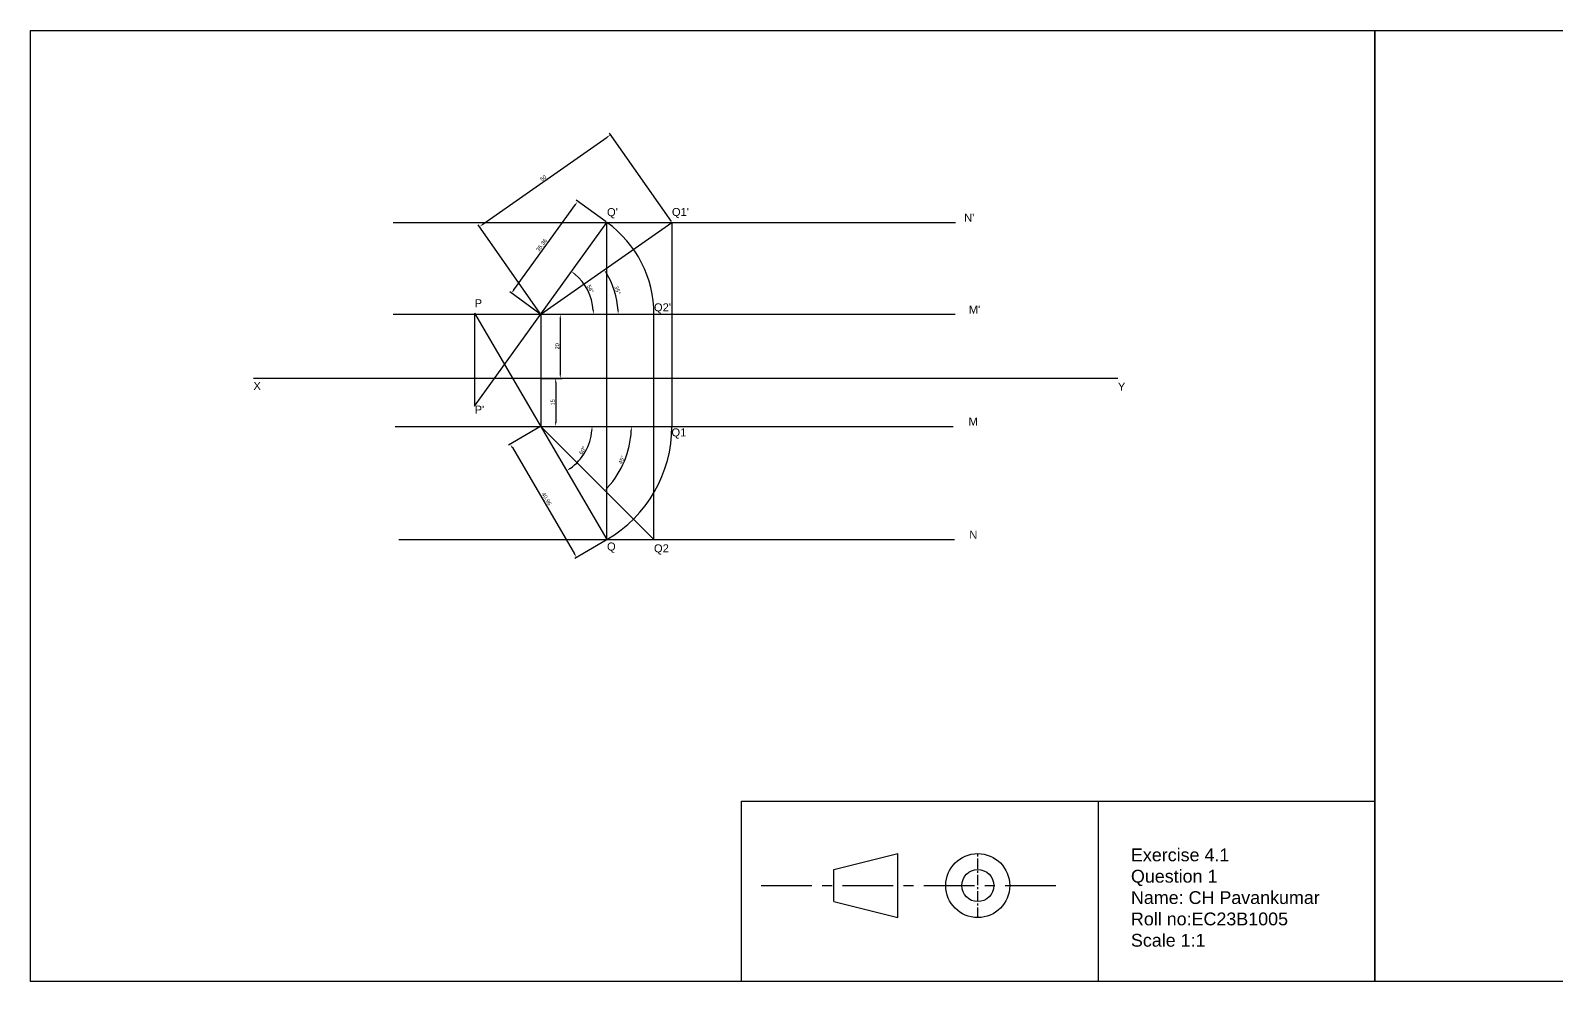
# Model space of a CAD drawing. Header units: millimetres. Extents: x 2477 to 7517, y 1798 to 2095.
# Drawn here: x 2477.4 to 2954.2, y 1798.3 to 2095.3 of the extents above; entities that cross this region are included whole.
import ezdxf

# ---------------------------------------------------------------- set-up
doc = ezdxf.new("R2010")
doc.units = ezdxf.units.MM
doc.header["$PDMODE"] = 35
doc.header["$PDSIZE"] = 2
doc.linetypes.add('CENTER', pattern=[50.8, 31.75, -6.35, 6.35, -6.35])
doc.styles.get("Standard").update_dxf_attribs({"font": 'arial.ttf'})
doc.dimstyles.new('ISO-25', dxfattribs={"dimscale": 0.5, "dimtxt": 2.5, "dimasz": 2.5, "dimexe": 1.25, "dimexo": 0.625, "dimtad": 1, "dimtxsty": 'Standard', "dimcen": 2.5, "dimadec": 0, "dimazin": 0, "dimtfac": 1, "dimtmove": 0, "dimatfit": 3, "dimfxl": 1, "dimarcsym": 0})

# ---------------------------------------------------------------- blocks, each defined once
blk = doc.blocks.new('*D1')
at = {"color": 0, "lineweight": -2, "transparency": 16777216}
for p, q in [((2618.74, 2034.82), (2657.65, 2062.07)), ((2677.67, 2035.66), (2658.31, 2063.29)), ((2636.71, 2006.98), (2617.36, 2034.62))]:
    blk.add_line(p, q, dxfattribs=at)
at = {"color": 0, "transparency": 16777216}
for points in [[(2657.53, 2062.24), (2657.77, 2061.89), (2658.67, 2062.78)], [(2618.62, 2034.99), (2618.86, 2034.65), (2617.72, 2034.1)]]:
    blk.add_solid(points, dxfattribs=at)
at = {"layer": 'Defpoints', "color": 0, "transparency": 16777216}
for p in [(2658.67, 2062.78), (2677.84, 2035.4), (2636.89, 2006.72)]:
    blk.add_point(p, dxfattribs=at)
at = {"color": 0, "transparency": 16777216, "insert": (2637.65, 2049.22), "char_height": 1.25, "attachment_point": 5, "rotation": 35}
blk.add_mtext('50', dxfattribs=at)
blk = doc.blocks.new('*D2')
at = {"color": 0, "lineweight": -2, "transparency": 16777216}
for p, q in [((2637.2, 2006.72), (2643.59, 2006.72)), ((2642.97, 2005.47), (2642.97, 1987.97)), ((2637.2, 1986.72), (2643.59, 1986.72))]:
    blk.add_line(p, q, dxfattribs=at)
at = {"color": 0, "transparency": 16777216}
for points in [[(2642.76, 2005.47), (2643.17, 2005.47), (2642.97, 2006.72)], [(2642.76, 1987.97), (2643.17, 1987.97), (2642.97, 1986.72)]]:
    blk.add_solid(points, dxfattribs=at)
at = {"layer": 'Defpoints', "color": 0, "transparency": 16777216}
for p in [(2636.89, 2006.72), (2636.89, 1986.72), (2642.97, 1986.72)]:
    blk.add_point(p, dxfattribs=at)
at = {"color": 0, "transparency": 16777216, "insert": (2642.02, 1996.72), "char_height": 1.25, "attachment_point": 5, "rotation": 90}
blk.add_mtext('20', dxfattribs=at)
blk = doc.blocks.new('*D3')
at = {"color": 0, "lineweight": -2, "transparency": 16777216}
for p, q in [((2637.2, 1986.72), (2642.16, 1986.72)), ((2641.53, 1985.47), (2641.53, 1972.97)), ((2637.2, 1971.72), (2642.16, 1971.72))]:
    blk.add_line(p, q, dxfattribs=at)
at = {"color": 0, "transparency": 16777216}
for points in [[(2641.32, 1985.47), (2641.74, 1985.47), (2641.53, 1986.72)], [(2641.32, 1972.97), (2641.74, 1972.97), (2641.53, 1971.72)]]:
    blk.add_solid(points, dxfattribs=at)
at = {"layer": 'Defpoints', "color": 0, "transparency": 16777216}
for p in [(2636.89, 1986.72), (2636.89, 1971.72), (2641.53, 1971.72)]:
    blk.add_point(p, dxfattribs=at)
at = {"color": 0, "transparency": 16777216, "insert": (2640.58, 1979.22), "char_height": 1.25, "attachment_point": 5, "rotation": 90}
blk.add_mtext('15', dxfattribs=at)
blk = doc.blocks.new('*D4')
at = {"color": 0, "lineweight": -2, "transparency": 16777216}
for p, q in [((2628.46, 2014.34), (2647.68, 2040.99)), ((2657.31, 2035.59), (2647.9, 2042.37)), ((2636.63, 2006.91), (2627.22, 2013.69))]:
    blk.add_line(p, q, dxfattribs=at)
at = {"color": 0, "transparency": 16777216}
for points in [[(2647.51, 2041.11), (2647.84, 2040.87), (2648.41, 2042.01)], [(2628.29, 2014.46), (2628.63, 2014.22), (2627.73, 2013.33)]]:
    blk.add_solid(points, dxfattribs=at)
at = {"layer": 'Defpoints', "color": 0, "transparency": 16777216}
for p in [(2648.41, 2042.01), (2657.56, 2035.4), (2636.89, 2006.72)]:
    blk.add_point(p, dxfattribs=at)
at = {"color": 0, "transparency": 16777216, "insert": (2637.21, 2028.29), "char_height": 1.25, "attachment_point": 5, "rotation": 54.2094}
blk.add_mtext('35,36', dxfattribs=at)
blk = doc.blocks.new('*D5')
at = {"color": 0, "lineweight": -2, "transparency": 16777216}
for p, q in [((2636.62, 1971.57), (2626.82, 1965.84)), ((2628, 1965.08), (2647.41, 1931.88)), ((2657.29, 1936.21), (2647.5, 1930.48))]:
    blk.add_line(p, q, dxfattribs=at)
at = {"color": 0, "transparency": 16777216}
for points in [[(2628.18, 1965.18), (2627.82, 1964.97), (2627.36, 1966.15)], [(2647.59, 1931.98), (2647.23, 1931.77), (2648.04, 1930.8)]]:
    blk.add_solid(points, dxfattribs=at)
at = {"layer": 'Defpoints', "color": 0, "transparency": 16777216}
for p in [(2636.89, 1971.72), (2657.56, 1936.37), (2648.04, 1930.8)]:
    blk.add_point(p, dxfattribs=at)
at = {"color": 0, "transparency": 16777216, "insert": (2638.62, 1949.01), "char_height": 1.25, "attachment_point": 5, "rotation": 300.3202}
blk.add_mtext('40,96', dxfattribs=at)
blk = doc.blocks.new('*D6')
at = {"color": 0, "lineweight": -2, "transparency": 16777216}
blk.add_arc((2636.89, 1971.72), 28.29, 317.5314, 357.4686, dxfattribs=at)
at = {"color": 0, "transparency": 16777216}
for points in [[(2664.95, 1970.48), (2665.36, 1970.47), (2665.18, 1971.72)], [(2657.91, 1952.48), (2657.61, 1952.76), (2656.89, 1951.72)]]:
    blk.add_solid(points, dxfattribs=at)
at = {"layer": 'Defpoints', "color": 0, "transparency": 16777216}
for p in [(2591.4, 1971.72), (2636.89, 1971.72), (2765.76, 1971.72), (2661.39, 1957.58), (2672.24, 1936.37)]:
    blk.add_point(p, dxfattribs=at)
at = {"color": 0, "transparency": 16777216, "insert": (2662.15, 1961.26), "char_height": 1.25, "attachment_point": 5, "rotation": 67.5}
blk.add_mtext('45°', dxfattribs=at)
blk = doc.blocks.new('*D7')
at = {"color": 0, "lineweight": -2, "transparency": 16777216}
blk.add_arc((2636.89, 1971.72), 16.01, 304.7947, 355.5255, dxfattribs=at)
at = {"color": 0, "transparency": 16777216}
for points in [[(2652.64, 1970.48), (2653.06, 1970.47), (2652.9, 1971.72)], [(2646.14, 1958.4), (2645.91, 1958.75), (2644.97, 1957.9)]]:
    blk.add_solid(points, dxfattribs=at)
at = {"layer": 'Defpoints', "color": 0, "transparency": 16777216}
for p in [(2616.21, 2007.08), (2591.4, 1971.72), (2765.76, 1971.72), (2649.19, 1961.48), (2657.56, 1936.37)]:
    blk.add_point(p, dxfattribs=at)
at = {"color": 0, "transparency": 16777216, "insert": (2649.95, 1964.23), "char_height": 1.25, "attachment_point": 5, "rotation": 60.1601}
blk.add_mtext('60°', dxfattribs=at)
blk = doc.blocks.new('*D8')
at = {"color": 0, "lineweight": -2, "transparency": 16777216}
blk.add_arc((2636.89, 2006.72), 24.16, 2.9642, 32.0358, dxfattribs=at)
at = {"color": 0, "transparency": 16777216}
for points in [[(2657.2, 2019.43), (2657.55, 2019.66), (2656.68, 2020.58)], [(2661.23, 2007.98), (2660.81, 2007.97), (2661.05, 2006.72)]]:
    blk.add_solid(points, dxfattribs=at)
at = {"layer": 'Defpoints', "color": 0, "transparency": 16777216}
for p in [(2677.84, 2035.4), (2660.55, 2011.61), (2590.78, 2006.72), (2636.89, 2006.72), (2766.31, 2006.72)]:
    blk.add_point(p, dxfattribs=at)
at = {"color": 0, "transparency": 16777216, "insert": (2660.84, 2014.28), "char_height": 1.25, "attachment_point": 5, "rotation": 287.5}
blk.add_mtext('35°', dxfattribs=at)
blk = doc.blocks.new('*D9')
at = {"color": 0, "lineweight": -2, "transparency": 16777216}
blk.add_arc((2636.89, 2006.72), 16.44, 4.3577, 49.8517, dxfattribs=at)
at = {"color": 0, "transparency": 16777216}
for points in [[(2647.36, 2019.13), (2647.61, 2019.45), (2646.5, 2020.06)], [(2653.49, 2007.98), (2653.07, 2007.97), (2653.33, 2006.72)]]:
    blk.add_solid(points, dxfattribs=at)
at = {"layer": 'Defpoints', "color": 0, "transparency": 16777216}
for p in [(2657.56, 2035.4), (2652.52, 2011.82), (2590.78, 2006.72), (2766.31, 2006.72), (2616.21, 1978.05)]:
    blk.add_point(p, dxfattribs=at)
at = {"color": 0, "transparency": 16777216, "insert": (2652.37, 2014.65), "char_height": 1.25, "attachment_point": 5, "rotation": 297.1047}
blk.add_mtext('54°', dxfattribs=at)

msp = doc.modelspace()

# ---------------------------------------------------------------- linework, layer by layer
for p, q in [((2590.777, 2035.403), (2766.492, 2035.403)), ((2636.887, 2006.724), (2677.845, 2035.403)), ((2657.564, 1936.369), (2657.564, 2035.403)), ((2677.845, 2035.403), (2677.845, 1971.724)), ((2590.777, 2006.724), (2766.31, 2006.724)), ((2636.887, 2006.724), (2636.887, 1971.724)), ((2672.243, 1936.369), (2672.243, 2006.724)), ((2547.087, 1986.724), (2817.195, 1986.724)), ((2591.396, 1971.724), (2765.763, 1971.724)), ((2636.887, 1971.724), (2672.243, 1936.369)), ((2592.555, 1936.369), (2766.127, 1936.369)), ((2728.407, 1833.292), (2748.407, 1838.292)), ((2748.407, 1818.292), (2748.407, 1838.292)), ((2728.407, 1823.292), (2728.407, 1833.292)), ((2728.407, 1823.292), (2748.407, 1818.292))]:
    msp.add_line(p, q)
at = {"color": 3, "lineweight": 25}
for p, q in [((2616.211, 1978.045), (2657.564, 2035.403)), ((2616.211, 2007.079), (2657.564, 1936.369))]:
    msp.add_line(p, q, dxfattribs=at)
at = {"color": 7}
msp.add_line((2616.211, 2007.079), (2616.211, 1978.045), dxfattribs=at)
at = {"color": 7, "true_color": 0xffffff}
msp.add_line((2811.062, 1854.643), (2811.062, 1798.349), dxfattribs=at)
at = {"linetype": 'CENTER', "ltscale": 0.1}
msp.add_line((2773.407, 1818.292), (2773.407, 1838.292), dxfattribs=at)
at = {"linetype": 'CENTER', "ltscale": 0.5}
msp.add_line((2705.734, 1828.292), (2799.929, 1828.292), dxfattribs=at)
for points in [[(2477.443, 2095.349), (2897.443, 2095.349), (2897.443, 1798.349), (2477.443, 1798.349)], [(2897.443, 2095.349), (3317.443, 2095.349), (3317.443, 1798.349), (2897.443, 1798.349)]]:
    msp.add_lwpolyline(points, close=True)
at = {"color": 7, "true_color": 0xffffff}
msp.add_lwpolyline([(2897.443, 1798.349), (2699.634, 1798.349), (2699.634, 1854.643), (2897.443, 1854.643)], close=True, dxfattribs=at)
for radius in [10, 5]:
    msp.add_circle((2773.407, 1828.292), radius)
for centre, radius, start, end in [((2636.887, 2006.724), 35.355, 0, 54.20938), ((2636.887, 1971.724), 40.958, 300.32016, 0)]:
    msp.add_arc(centre, radius, start, end)

# ---------------------------------------------------------------- texts
at = {"color": 7, "true_color": 0xffffff, "char_height": 2.5, "attachment_point": 1}
for s, insert in [("Q'", (2657.564, 2039.869)), ("Q1'", (2677.845, 2039.928)), ("N'", (2769.154, 2038.142)), ('P', (2616.211, 2011.445)), ("Q2'", (2672.236, 2010.142)), ("M'", (2770.612, 2009.463)), ('X', (2547.087, 1985.616)), ('Y', (2817.195, 1985.381)), ("P'", (2616.211, 1978.205)), ('M', (2770.535, 1974.463)), ('Q1', (2677.705, 1971.086)), ('N', (2770.764, 1939.107)), ('Q', (2657.564, 1935.434)), ('Q2', (2672.243, 1934.867))]:
    msp.add_mtext_dynamic_manual_height_columns(s, width=4.42811, gutter_width=39.618, heights=[0], dxfattribs=dict(at, insert=insert))
at = {"color": 6, "insert": (2821.271, 1839.884), "char_height": 4, "attachment_point": 1}
msp.add_mtext_dynamic_manual_height_columns('{\\C256;\\c16777215;Exercise 4.1^JQuestion 1\\PName: CH Pavankumar \\PRoll no:EC23B1005\\PScale 1:1}', width=90.33607, gutter_width=12.5, heights=[35.907], dxfattribs=at)

# ---------------------------------------------------------------- dimensions: what is measured, and where the dimension line sits
at = {"color": 7, "true_color": 0xffffff}
for p1, p2, distance, picture, middle in [((2636.887, 2006.724), (2677.845, 2035.403), 33.424, '*D1', (2637.649, 2049.222)), ((2636.887, 2006.724), (2657.564, 2035.403), 11.289, '*D4', (2637.205, 2028.288)), ((2636.887, 2006.724), (2636.887, 1986.724), 6.079, '*D2', (2642.015, 1996.724)), ((2636.887, 1986.724), (2636.887, 1971.724), 4.646, '*D3', (2640.582, 1979.224)), ((2636.887, 1971.724), (2657.564, 1936.369), -11.032, '*D5', (2638.621, 1949.014))]:
    dim = msp.add_aligned_dim(p1=p1, p2=p2, distance=distance, dimstyle='ISO-25', dxfattribs=at)
    dim.commit()
    dim.dimension.update_dxf_attribs({"geometry": picture, "text_midpoint": middle})
for base, line1, line2, picture, middle in [((2660.552, 2011.61), ((2590.777, 2006.724), (2766.31, 2006.724)), ((2636.887, 2006.724), (2677.845, 2035.403)), '*D8', (2660.84, 2014.276)), ((2652.516, 2011.823), ((2590.777, 2006.724), (2766.31, 2006.724)), ((2616.211, 1978.045), (2657.564, 2035.403)), '*D9', (2652.365, 2014.646)), ((2649.19, 1961.479), ((2591.396, 1971.724), (2765.763, 1971.724)), ((2616.211, 2007.079), (2657.564, 1936.369)), '*D7', (2649.95, 1964.231)), ((2661.391, 1957.577), ((2591.396, 1971.724), (2765.763, 1971.724)), ((2636.887, 1971.724), (2672.243, 1936.369)), '*D6', (2662.152, 1961.259))]:
    dim = msp.add_angular_dim_2l(base=base, line1=line1, line2=line2, dimstyle='ISO-25', dxfattribs=at)
    dim.commit()
    dim.dimension.update_dxf_attribs({"geometry": picture, "text_midpoint": middle})

doc.saveas('drawing.dxf')
